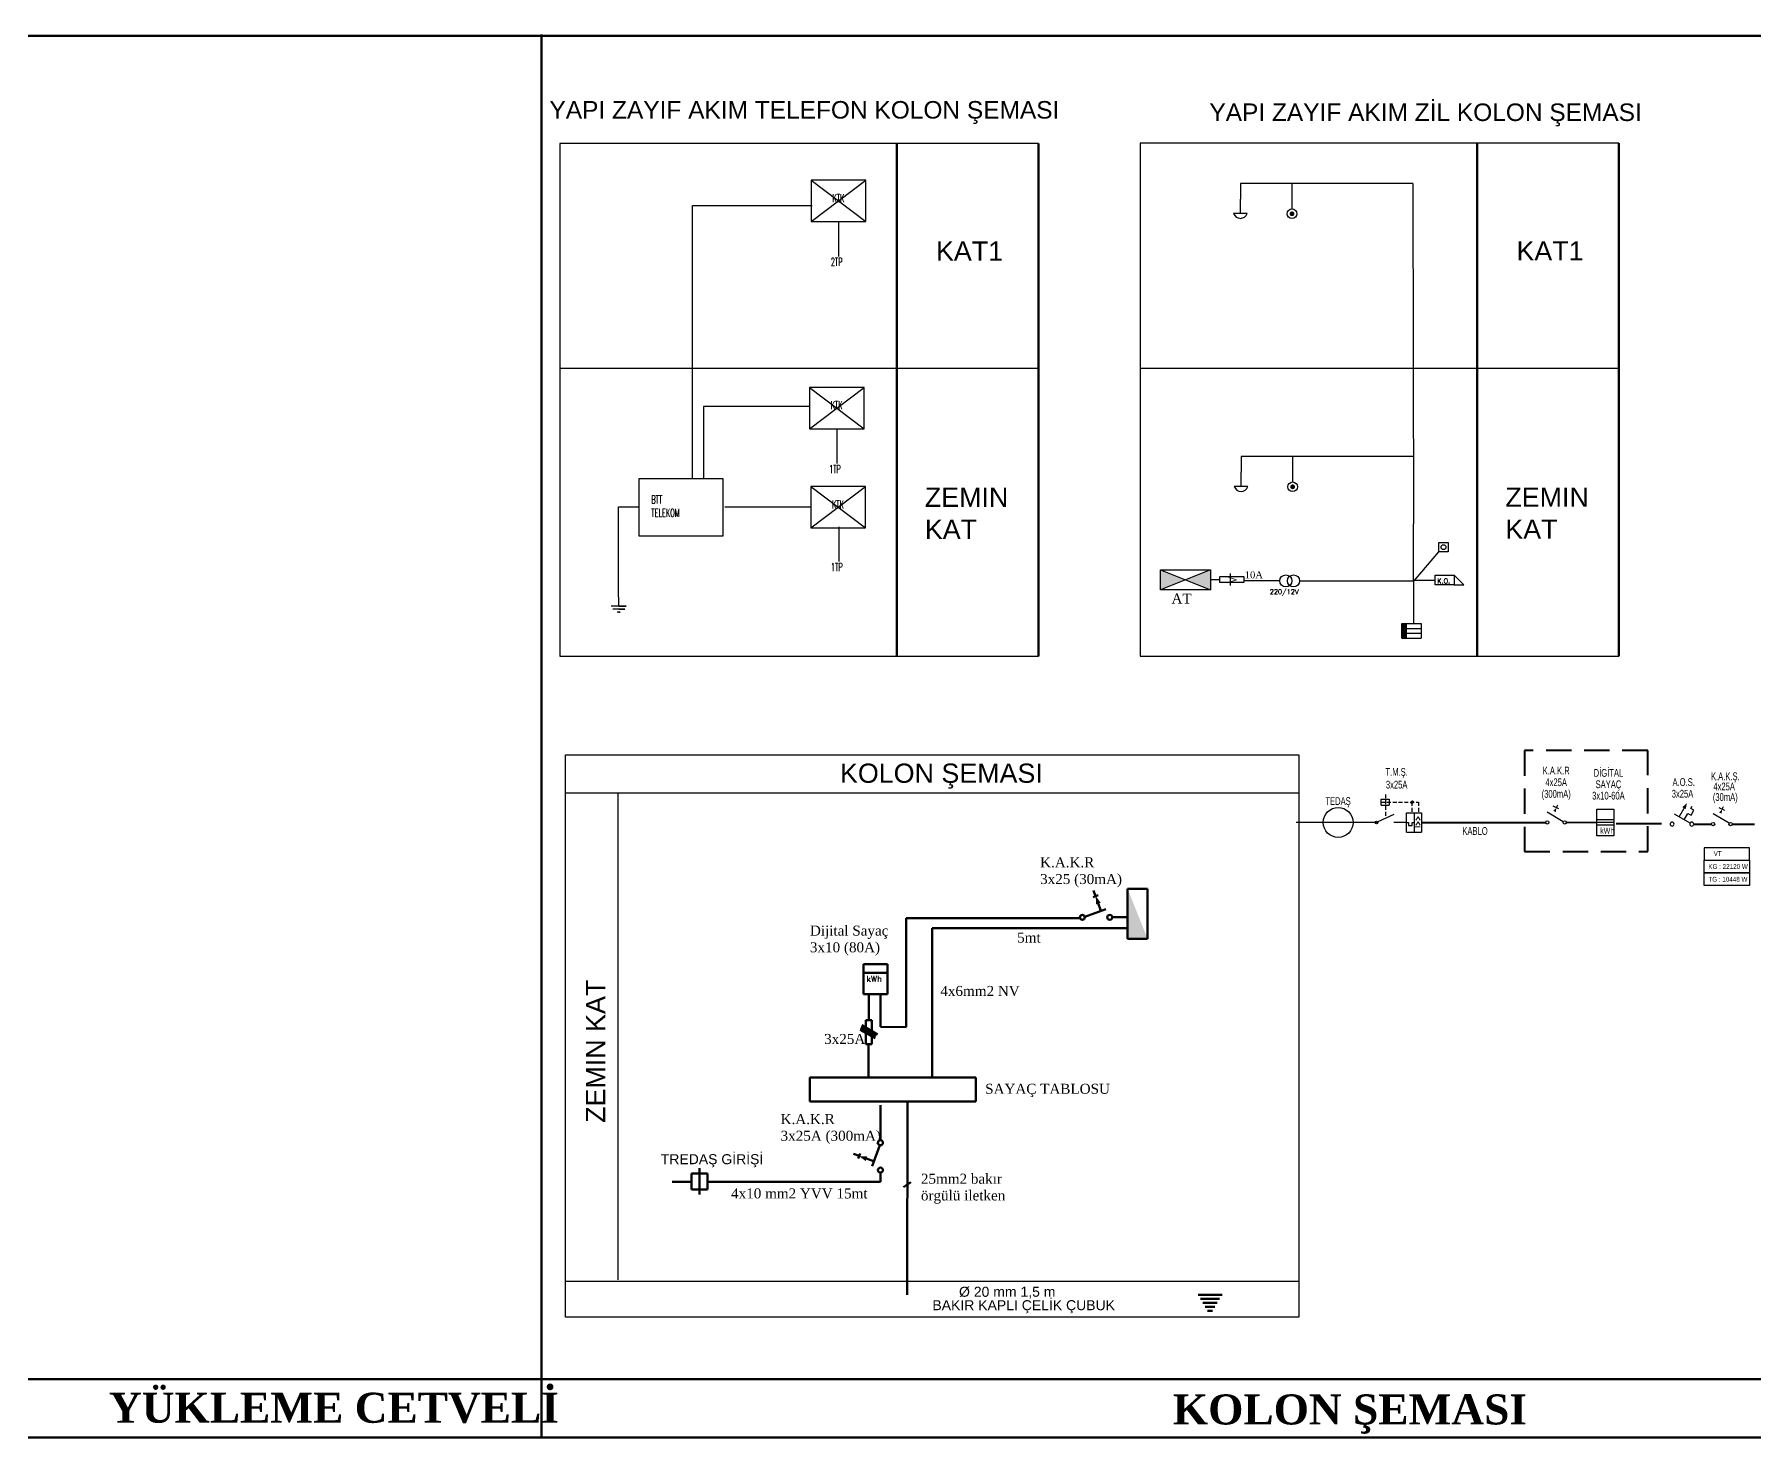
# Model space of a CAD drawing. Header units: millimetres. Extents: x -4521 to 20262, y 301 to 3092.
# Drawn here: x 3487 to 5205, y 572 to 1973 of the extents above; entities that cross this region are included whole.
import ezdxf
from ezdxf.enums import TextEntityAlignment as Align

# ---------------------------------------------------------------- set-up
doc = ezdxf.new("R2010")
doc.units = ezdxf.units.MM
for name, pattern in [('CONTINOUS', [0]), ('CONTINU', [0]), ('DASHDOT2', [12.7, 6.35, -3.175, 0, -3.175]), ('DASHED2', [9.525, 6.35, -3.175]), ('DASHEDX2', [38.1, 25.4, -12.7]), ('HIDDEN', [0.375, 0.25, -0.125])]:
    doc.linetypes.add(name, pattern=pattern)
for name, color, linetype in [('00-TABLO ADI', 2, 'Continuous'), ('E-SEMBOL', 2, 'Continuous'), ('KOLON ŞEMASI', 5, 'Continuous'), ('NO4', 3, 'Continuous'), ('OPT_E_KOLON_SEMBOL', 3, 'Continuous'), ('SEMBOL', 2, 'Continuous'), ('TABLO ADI', 2, 'Continuous')]:
    doc.layers.add(name, color=color, linetype=linetype)
for name, color, linetype, lineweight in [('Ana Kolon Hattı', 11, 'Continuous', 60), ('Genel', 4, 'CONTINOUS', 40), ('genell', 4, 'Continuous', 25), ('Kolon Hattı', 6, 'Continuous', 50), ('YAZI', 144, 'Continuous', 20), ('Yazılar', 4, 'Continuous', 30), ('Zayıf Akım Telefon Hattı', 96, 'DASHED2', 30), ('Zayıf Akım Zil Hattı', 30, 'DASHDOT2', 30)]:
    doc.layers.add(name, color=color, linetype=linetype, lineweight=lineweight)
doc.styles.add('ARIAL TUR', font='arial.ttf')
doc.styles.add('ERAY', font='arial.ttf', dxfattribs={"width": 0.8, "height": 20})
doc.styles.add('Grupcad', font='arial.ttf', dxfattribs={"width": 0.7})
doc.styles.add('MIM1', font='simplx.shx', dxfattribs={"width": 0.6, "height": 15})
doc.styles.add('Proje Pafta Yazıları', font='timesbd.ttf', dxfattribs={"height": 30})
doc.styles.add('ROMANS', font='romans', dxfattribs={"height": 2})
doc.styles.get("Standard").update_dxf_attribs({"font": 'arial.ttf'})
doc.styles.add('TR', font='TROMANS', dxfattribs={"width": 0.7})

# ---------------------------------------------------------------- blocks, each defined once
blk = doc.blocks.new('OPT_SAYAÇ')
at = {"layer": 'E-SEMBOL'}
for p, q in [((-19.7, 63), (19.7, 63)), ((-19.7, 0), (-19.7, 63)), ((19.7, 63), (19.7, 0)), ((-19.7, 38.3), (19.7, 38.3)), ((-19.7, 32.2), (19.7, 32.2)), ((-19.7, 26.1), (19.7, 26.1)), ((19.7, 0), (-19.7, 0))]:
    blk.add_line(p, q, dxfattribs=at)
at = {"layer": 'E-SEMBOL', "color": 2, "style": 'TR', "width": 0.7}
blk.add_text('kWh', height=14.14, dxfattribs=at).set_placement((-12, 5.4))
blk = doc.blocks.new('OPT_KOMPAKT')
at = {"layer": 'OPT_E_KOLON_SEMBOL'}
blk.add_hatch(color=6, dxfattribs=at).paths.add_polyline_path([(-1.64, 8.71, 1), (-2.14, 8.71, 1)])
at = {"layer": 'OPT_E_KOLON_SEMBOL', "linetype": 'HIDDEN', "ltscale": 3}
blk.add_hatch(color=6, dxfattribs=at).paths.add_polyline_path([(2.29, 1.87, 1), (1.79, 1.87, 1)])
at = {"layer": 'OPT_E_KOLON_SEMBOL', "color": 6}
for p, q in [((-0.34, 5.34), (-1.78, 8.48)), ((1.45, 7.82), (2.64, 7.82)), ((1.45, 7.82), (1.45, 6.24)), ((2.64, 7.82), (2.64, 6.24)), ((-1.88, 2.89), (-1.88, 5.34)), ((2.64, 6.24), (1.45, 6.24)), ((-3.76, 2.89), (0, 2.89)), ((-3.76, 2.89), (-3.76, 0)), ((0, 1.45), (-3.76, 1.45)), ((0, 0), (-3.76, 0)), ((-2.46, 2.51), (-2.46, 1.84)), ((-1.88, 2.51), (-2.46, 2.51)), ((-2.46, 1.84), (-1.88, 1.84)), ((-1.88, 2.89), (-1.88, 2.51)), ((-1.88, 1.84), (-1.88, 1.45)), ((-1.88, 1.84), (-1.88, 1.45)), ((0, 2.89), (0, 0))]:
    blk.add_line(p, q, dxfattribs=at)
at = {"layer": 'OPT_E_KOLON_SEMBOL', "color": 6, "linetype": 'HIDDEN', "ltscale": 3}
for p, q in [((3.53, 7), (-1.1, 7)), ((2.04, 7.82), (2.04, 0.62)), ((2.04, 1.87), (0, 1.87)), ((2.04, 0.62), (0, 0.62))]:
    blk.add_line(p, q, dxfattribs=at)
at = {"layer": 'OPT_E_KOLON_SEMBOL', "color": 6}
blk.add_circle((-1.89, 8.71), 0.248, dxfattribs=at)
at = {"layer": 'OPT_E_KOLON_SEMBOL', "color": 6, "linetype": 'HIDDEN', "ltscale": 3}
blk.add_circle((2.04, 1.87), 0.248, dxfattribs=at)
at = {"layer": 'OPT_E_KOLON_SEMBOL', "color": 6, "style": 'ROMANS'}
blk.add_text('I>>', height=0.936, dxfattribs=at).set_placement((-0.65, 0.76), align=Align.MIDDLE_RIGHT)
blk = doc.blocks.new('OPT_KAK')
at = {"layer": 'OPT_E_KOLON_SEMBOL', "color": 6}
for p, q in [((4.7, 6.2), (23, 37.1)), ((29.6, 14.7), (34.7, 25.5)), ((31.9, 19.5), (37.2, 17))]:
    blk.add_line(p, q, dxfattribs=at)
blk.add_lwpolyline([(16.8, 26.7, 0, 0, 0), (31.9, 19.5, 0, 5.2, 0), (24.5, 23.1, 5.2, 5.2, 0)], format="xyseb", dxfattribs=at)
for centre in [(3.3, 37.1), (3.3, 3.3)]:
    blk.add_circle(centre, 3.25, dxfattribs=at)
blk = doc.blocks.new('OPT_AOS')
at = {"layer": 'OPT_E_KOLON_SEMBOL', "color": 6}
blk.add_line((28.3, 14), (18.7, 30.8), dxfattribs=at)
for points in [[(18.1, 8.2), (11, 20.5), (5.2, 17.2), (-0.4, 27), (5.3, 30.3), (2.9, 34.4)], [(7.1, 1.9), (36.9, 18.9)]]:
    blk.add_lwpolyline(points, dxfattribs=at)
for centre in [(3.8, 0), (41.7, 0)]:
    blk.add_circle(centre, 3.79, dxfattribs=at)
at = {"layer": 'OPT_E_KOLON_SEMBOL', "color": 6, "linetype": 'Continuous'}
blk.add_solid([(22, 32.6), (15.4, 28.9), (13, 40.6)], dxfattribs=at)

msp = doc.modelspace()

# ---------------------------------------------------------------- linework, layer by layer
at = {"layer": '00-TABLO ADI', "color": 4, "linetype": 'Continuous'}
msp.add_lwpolyline([(5200.224, 1161.174), (5154.81, 1161.174), (5154.81, 1148.763), (5200.224, 1148.763)], close=True, dxfattribs=at)
at = {"layer": 'Ana Kolon Hattı'}
for p, q in [((-3526.781, 1971.988), (8397.698, 1971.988)), ((3993.487, 573.417), (3993.487, 1973.417)), ((-3526.781, 630.449), (8397.698, 630.449)), ((8397.698, 572.217), (-3526.781, 571.988))]:
    msp.add_line(p, q, dxfattribs=at)
at = {"layer": 'Genel', "linetype": 'CONTINU'}
for p, q in [((4872.625, 1186.332), (4996.506, 1186.332)), ((5017.371, 1186.34), (5047.724, 1186.62)), ((5066.854, 1185.329), (5112.223, 1185.329)), ((5144.419, 1184.732), (5162.13, 1184.732)), ((5182.995, 1184.732), (5205.202, 1184.732))]:
    msp.add_line(p, q, dxfattribs=at)
at = {"layer": 'Genel', "linetype": 'DASHEDX2'}
msp.add_lwpolyline([(5098.516, 1258.34), (4975.459, 1258.34), (4975.459, 1157.267), (5098.516, 1157.267)], close=True, dxfattribs=at)
at = {"layer": 'Kolon Hattı'}
for p, q in [((4544.825, 1118.409, 0), (4546.882, 1112.76, 0)), ((4598.876, 1120.166, 0), (4578.884, 1120.166, 0)), ((4578.884, 1120.166, 0), (4578.884, 1070.186, 0)), ((4598.876, 1070.186, 0), (4598.876, 1120.166, 0)), ((4544.344, 1111.836, 0), (4549.42, 1113.683, 0)), ((4549.047, 1106.811, 0), (4552.247, 1098.018, 0)), ((4400.265, 1090.829, 0), (4357.533, 1090.829, 0)), ((4357.533, 1090.829, 0), (4357.533, 981.999, 0)), ((4517.737, 1090.829, 0), (4400.265, 1090.829, 0)), ((4517.737, 1090.829, 0), (4531.245, 1090.829, 0)), ((4536.116, 1092.146, 0), (4557.136, 1099.797, 0)), ((4563.42, 1091.613, 0), (4578.924, 1091.613, 0)), ((4517.737, 1080.829, 0), (4383.595, 1080.829, 0)), ((4383.595, 1080.829, 0), (4383.595, 932.036, 0)), ((4517.737, 1080.829, 0), (4531.245, 1080.829, 0)), ((4531.245, 1080.829, 0), (4578.541, 1080.829, 0)), ((4578.884, 1070.186, 0), (4598.876, 1070.186, 0)), ((4314.93, 1044.854, 0), (4338.921, 1044.854, 0)), ((4314.93, 1014.866, 0), (4314.93, 1044.854, 0)), ((4314.93, 1036.308, 0), (4338.921, 1036.308, 0)), ((4338.921, 1044.854, 0), (4338.921, 1014.866, 0)), ((4338.921, 1014.866, 0), (4314.93, 1014.866, 0)), ((4320.426, 989.055), (4320.426, 1014.878)), ((4331.952, 982.388, 0), (4331.952, 1014.866, 0)), ((4312.32, 981.716), (4327.535, 972.913)), ((4313.405, 983.735), (4328.947, 974.655)), ((4317.255, 965.065), (4317.255, 989.055)), ((4317.255, 989.055), (4323.253, 989.055)), ((4323.253, 989.055), (4323.253, 965.065)), ((4357.533, 981.999, 0), (4331.952, 982.388, 0)), ((4311.897, 979.086), (4326.563, 970.78)), ((4323.253, 965.065), (4317.255, 965.065)), ((4320.119, 965.065), (4320.119, 931.641)), ((4261.606, 907.816), (4261.606, 931.641)), ((4427.405, 931.641), (4261.606, 931.641)), ((4427.405, 907.816), (4427.405, 931.641)), ((4427.405, 907.816), (4261.606, 907.816)), ((4331.937, 903.881, 0), (4331.937, 868.967, 0)), ((4358.994, 907.816), (4358.845, 714.645)), ((4331.36, 864.037, 0), (4323.709, 843.016, 0)), ((4305.097, 855.327, 0), (4310.747, 853.271, 0)), ((4311.67, 855.809, 0), (4309.823, 850.733, 0)), ((4316.695, 851.106, 0), (4325.489, 847.905, 0)), ((4143.391, 827.398), (4123.852, 827.398)), ((4143.391, 835.839), (4159.385, 835.839)), ((4143.391, 819.846), (4143.391, 835.839)), ((4151.388, 835.839), (4151.388, 841.021)), ((4151.388, 835.839), (4151.388, 819.846)), ((4159.385, 835.839), (4159.385, 819.846)), ((4331.986, 827.332), (4159.385, 827.332)), ((4331.986, 836.705), (4331.986, 827.332)), ((4355.055, 822.253), (4362.219, 827.22)), ((4159.385, 819.846), (4143.391, 819.846)), ((4151.388, 819.846), (4151.388, 814.664)), ((4649.274, 714.645), (4673.264, 714.645)), ((4651.673, 710.646), (4670.865, 710.646)), ((4654.072, 706.648), (4668.466, 706.648)), ((4656.471, 702.65), (4666.067, 702.65)), ((4658.87, 698.651), (4663.668, 698.651))]:
    msp.add_line(p, q, dxfattribs=at)
at = {"layer": 'Kolon Hattı', "elevation": 0}
for points in [[(4549.739, 1105.406, 4.798, 0, 0), (4547.004, 1112.92, 0, 0, 0)], [(4318.1, 850.414, 4.798, 0, 0), (4310.586, 853.149, 0, 0, 0)]]:
    msp.add_lwpolyline(points, format="xyseb", dxfattribs=at)
at = {"layer": 'Kolon Hattı'}
for centre, radius in [((4533.685, 1091.569, 0), 2.499), ((4561.019, 1091.569, 0), 2.499), ((4320.254, 977.06), 2.249), ((4331.937, 866.468, 0), 2.499), ((4331.937, 839.134, 0), 2.499)]:
    msp.add_circle(centre, radius, dxfattribs=at)
msp.add_solid([(4578.884, 1120.166, 0), (4598.876, 1070.186, 0), (4578.884, 1070.186, 0)], dxfattribs=at)
at = {"layer": 'KOLON ŞEMASI'}
msp.add_line((4827.605, 1186.364), (4747.366, 1186.364), dxfattribs=at)
msp.add_circle((4789.254, 1186.364), 14.944, dxfattribs=at)
at = {"layer": 'NO4'}
for p, q in [((4489.777, 1864.576), (4011.666, 1864.576)), ((4011.666, 1864.576), (4011.666, 1352.459)), ((5069.684, 1864.681), (4591.572, 1864.681)), ((4591.572, 1864.681), (4591.572, 1352.565)), ((4011.666, 1640.029), (4489.357, 1640.029)), ((4591.572, 1640.134), (5069.263, 1640.134)), ((4011.666, 1352.459), (4489.777, 1352.459)), ((4591.572, 1352.565), (5069.684, 1352.565)), ((4017.351, 1215.902), (4749.934, 1215.902)), ((4069.774, 1215.902), (4069.774, 729.597)), ((4017.351, 728.379), (4749.934, 728.379))]:
    msp.add_line(p, q, dxfattribs=at)
at = {"layer": 'NO4', "linetype": 'ByBlock', "lineweight": 100}
for p, q in [((4348.271, 1864.576), (4348.271, 1352.459)), ((4489.777, 1352.459), (4489.777, 1864.576)), ((4928.178, 1864.681), (4928.178, 1352.565)), ((5069.684, 1352.565), (5069.684, 1864.681))]:
    msp.add_line(p, q, dxfattribs=at)
at = {"layer": 'NO4'}
msp.add_lwpolyline([(4017.351, 1254.019), (4749.934, 1254.019), (4749.934, 692.394), (4017.351, 692.394)], close=True, dxfattribs=at)
at = {"layer": 'TABLO ADI', "color": 4, "linetype": 'Continuous'}
for points in [[(5200.224, 1136.072), (5154.81, 1136.072), (5154.81, 1148.763), (5200.224, 1148.763)], [(5200.224, 1123.38), (5154.81, 1123.38), (5154.81, 1136.072), (5200.224, 1136.072)]]:
    msp.add_lwpolyline(points, close=True, dxfattribs=at)
at = {"layer": 'Zayıf Akım Telefon Hattı', "linetype": 'CONTINU'}
for p, q in [((4317.457, 1827.767), (4262.816, 1827.767)), ((4262.816, 1786.523), (4317.457, 1827.767)), ((4262.816, 1827.767), (4317.457, 1786.523)), ((4317.457, 1786.523), (4317.457, 1827.767)), ((4262.816, 1786.523), (4317.457, 1786.523)), ((4290.136, 1786.523), (4290.136, 1751.646))]:
    msp.add_line(p, q, dxfattribs=at)
at = {"layer": 'Zayıf Akım Telefon Hattı', "linetype": 'ByBlock'}
for p, q in [((4262.816, 1827.767), (4262.816, 1786.523)), ((4144.347, 1530.037), (4144.347, 1802.399)), ((4144.347, 1802.399), (4263.756, 1802.399)), ((4315.678, 1620.84), (4261.037, 1620.84)), ((4261.037, 1620.84), (4261.037, 1579.596)), ((4261.037, 1579.596), (4315.678, 1620.84)), ((4261.037, 1620.84), (4315.678, 1579.596)), ((4315.678, 1579.596), (4315.678, 1620.84)), ((4227.508, 1601.842), (4155.084, 1601.842)), ((4155.084, 1601.842), (4155.084, 1529.764)), ((4260.588, 1601.842), (4227.508, 1601.842)), ((4261.037, 1579.596), (4315.678, 1579.596)), ((4288.357, 1579.596), (4288.357, 1544.72)), ((4090.948, 1529.724), (4174.509, 1529.724)), ((4090.948, 1472.216), (4090.948, 1529.724)), ((4174.509, 1529.724), (4174.509, 1472.216)), ((4317.006, 1521.878), (4262.365, 1521.878)), ((4262.365, 1521.878), (4262.365, 1480.634)), ((4262.365, 1480.634), (4317.006, 1521.878)), ((4262.365, 1521.878), (4317.006, 1480.634)), ((4317.006, 1480.634), (4317.006, 1521.878)), ((4070.29, 1411.394), (4070.29, 1501.454)), ((4070.29, 1501.454), (4090.433, 1501.454)), ((4262.365, 1501.256), (4176.389, 1501.256)), ((4262.365, 1480.634), (4317.006, 1480.634)), ((4290.272, 1481.747), (4290.272, 1446.87)), ((4174.509, 1472.216), (4090.948, 1472.216)), ((4070.29, 1411.394), (4070.29, 1402.244)), ((4070.586, 1402.244), (4063.158, 1402.244)), ((4076.528, 1399.273), (4064.644, 1399.273)), ((4072.071, 1396.302), (4069.1, 1396.302)), ((4070.586, 1402.244), (4078.013, 1402.244)), ((4078.013, 1402.244), (4070.586, 1402.244)), ((4070.586, 1399.273), (4076.528, 1399.273)), ((4070.586, 1396.302), (4072.071, 1396.302))]:
    msp.add_line(p, q, dxfattribs=at)
at = {"layer": 'Zayıf Akım Zil Hattı', "linetype": 'ByBlock'}
for p, q in [((4863.915, 1824.5), (4691.646, 1824.5)), ((4691.646, 1824.5), (4691.646, 1808.908)), ((4743.36, 1799.313), (4743.36, 1824.456)), ((4863.915, 1824.5), (4864.547, 1484.584)), ((4691.646, 1794.514), (4691.646, 1808.908)), ((4698.431, 1794.514), (4684.86, 1794.514)), ((4864.546, 1551.796), (4692.277, 1551.796)), ((4692.277, 1551.796), (4692.277, 1536.205)), ((4743.991, 1526.61), (4743.991, 1551.752)), ((4692.277, 1521.81), (4692.277, 1536.205)), ((4699.062, 1521.81), (4685.491, 1521.81)), ((4864.547, 1473.029), (4864.547, 1484.584)), ((4864.547, 1427.472), (4864.547, 1472.86)), ((4889.655, 1466.07), (4899.251, 1466.07)), ((4889.655, 1456.474), (4889.655, 1466.07)), ((4899.251, 1466.07), (4899.251, 1456.474)), ((4889.561, 1456.51), (4864.73, 1427.771)), ((4899.251, 1456.474), (4889.655, 1456.474)), ((4611.897, 1418.787), (4611.897, 1438.779)), ((4611.897, 1438.779), (4661.877, 1438.779)), ((4611.897, 1438.779), (4661.877, 1418.787)), ((4661.877, 1438.779), (4611.897, 1418.787)), ((4671.064, 1428.764, 0), (4661.612, 1428.764, 0)), ((4661.877, 1438.779), (4661.877, 1418.787)), ((4671.039, 1426.019, 0), (4671.039, 1432.017, 0)), ((4671.039, 1432.017, 0), (4695.03, 1432.017, 0)), ((4681.601, 1423.135, 0), (4681.601, 1435.13, 0)), ((4721.638, 1427.641), (4694.956, 1427.641)), ((4695.03, 1432.017, 0), (4695.03, 1426.019, 0)), ((4730.968, 1427.641), (4721.638, 1427.641)), ((4750.627, 1427.641), (4759.956, 1427.641)), ((4759.956, 1427.641), (4864.547, 1427.641)), ((4864.547, 1427.641), (4864.547, 1384.91)), ((4885.817, 1428.073), (4864.583, 1428.073)), ((4886.015, 1433.267), (4905.208, 1433.267)), ((4886.015, 1423.67), (4886.015, 1433.267)), ((4905.208, 1433.267), (4905.208, 1423.67)), ((4914.804, 1423.67), (4905.208, 1433.267)), ((4661.877, 1418.787), (4611.897, 1418.787)), ((4695.03, 1426.019, 0), (4671.039, 1426.019, 0)), ((4905.208, 1423.67), (4886.015, 1423.67)), ((4905.208, 1423.67), (4914.804, 1423.67)), ((4852.879, 1380.112), (4852.879, 1384.91)), ((4852.879, 1384.91), (4872.071, 1384.91)), ((4852.879, 1380.112), (4872.071, 1380.112)), ((4852.879, 1375.314), (4852.879, 1380.112)), ((4852.879, 1375.314), (4872.071, 1375.314)), ((4852.879, 1370.516), (4852.879, 1375.314)), ((4857.677, 1380.112), (4857.677, 1384.91)), ((4857.677, 1375.314), (4857.677, 1380.112)), ((4857.677, 1370.516), (4857.677, 1375.314)), ((4872.071, 1384.91), (4872.071, 1380.112)), ((4872.071, 1380.112), (4872.071, 1375.314)), ((4872.071, 1375.314), (4872.071, 1370.516)), ((4852.879, 1370.516), (4872.071, 1370.516))]:
    msp.add_line(p, q, dxfattribs=at)
at = {"layer": 'Zayıf Akım Zil Hattı', "linetype": 'ByBlock', "const_width": 2.399}
for points in [[(4741.93, 1794.297, 1), (4744.329, 1794.297, 1)], [(4742.561, 1521.593, 1), (4744.96, 1521.593, 1)]]:
    msp.add_lwpolyline(points, format="xyb", close=True, dxfattribs=at)
at = {"layer": 'Zayıf Akım Zil Hattı', "linetype": 'ByBlock'}
for centre, radius in [((4743.129, 1794.297), 4.798), ((4743.761, 1521.593), 4.798), ((4894.453, 1461.272), 2.399), ((4736.965, 1427.641), 5.998), ((4744.629, 1427.641), 5.998)]:
    msp.add_circle(centre, radius, dxfattribs=at)
for centre in [(4691.646, 1796.913), (4692.277, 1524.21)]:
    msp.add_arc(centre, 7.197, 199.471221, 340.528779, dxfattribs=at)
for points in [[(4611.169, 1438.779), (4636.159, 1428.783), (4611.169, 1418.787)], [(4636.887, 1428.783), (4661.877, 1438.779), (4661.877, 1418.787)], [(4852.879, 1384.91), (4857.677, 1384.91), (4852.879, 1380.112), (4857.677, 1380.112)], [(4852.879, 1380.112), (4857.677, 1380.112), (4852.879, 1375.314), (4857.677, 1375.314)], [(4852.879, 1375.314), (4857.677, 1375.314), (4852.879, 1370.516), (4857.677, 1370.516)]]:
    msp.add_solid(points, dxfattribs=at)

# ---------------------------------------------------------------- block references
at = {"layer": 'KOLON ŞEMASI', "rotation": 90.00000000000001}
for name, p, xscale, yscale, zscale in [('OPT_KOMPAKT', (4872.625, 1196.123), 5.170767833802978, 5.170767833802978, 5.170767833802978), ('OPT_KAK', (5017.371, 1184.658), 0.5170767833802978, 0.5170767833802978, 0.5170767833802978), ('OPT_KAK', (5182.995, 1183.05), 0.5170767833802978, 0.5170767833802978, 0.5170767833802978)]:
    msp.add_blockref(name, p, dxfattribs=dict(at, xscale=xscale, yscale=yscale, zscale=zscale))
at = {"layer": 'KOLON ŞEMASI'}
for name, p, xscale, yscale, zscale in [('OPT_AOS', (5144.419, 1184.732), -0.5170767833802978, 0.5170767833802978, 0.5170767833802978), ('OPT_SAYAÇ', (5056.094, 1172.91), 0.4258349654155815, 0.4258349654155815, 0.4258349654155815)]:
    msp.add_blockref(name, p, dxfattribs=dict(at, xscale=xscale, yscale=yscale, zscale=zscale))

# ---------------------------------------------------------------- texts
at = {"layer": 'genell', "linetype": 'CONTINOUS', "style": 'Grupcad', "width": 0.7}
for s, p in [('T.M.Ş.', (4847.692, 1236.823)), ('K.A.K.R', (5007.065, 1238.139)), ('DİGİTAL', (5059.251, 1235.868)), ('3x25A', (4847.692, 1224.128)), ('4x25A', (5007.065, 1226.505)), ('SAYAÇ', (5059.251, 1224.493)), ('TEDAŞ', (4789.169, 1207.694)), ('(300mA)', (5007.065, 1214.871)), ('3x10-60A', (5059.251, 1213.117)), ('KABLO', (4925.974, 1177.85))]:
    msp.add_text(s, height=7.7562, dxfattribs=at).set_placement(p, align=Align.MIDDLE_CENTER)
for s, p in [('A.O.S.', (5134.431, 1226.68)), ('K.A.K.Ş.', (5176.03, 1231.303)), ('4x25A', (5174.87, 1222.316)), ('3x25A', (5133.267, 1215.058)), ('(30mA)', (5175.966, 1210.771))]:
    msp.add_text(s, height=7.7562, dxfattribs=at).set_placement(p, align=Align.MIDDLE)
at = {"layer": 'Kolon Hattı', "style": 'ROMANS'}
msp.add_text('kWh', height=5.9976, dxfattribs=at).set_placement((4318.102, 1027.034, 0))
at = {"layer": 'Kolon Hattı'}
for s, p in [('TREDAŞ GİRİŞİ', (4112.532, 845.051)), ('%%C 20 mm 1,5 m', (4410.529, 712.631)), ('BAKIR KAPLI ÇELİK ÇUBUK', (4383.88, 699.222))]:
    msp.add_text(s, height=10, dxfattribs=at).set_placement(p)
at = {"layer": 'Kolon Hattı', "char_height": 10, "attachment_point": 1}
for s, insert, width in [('{\\fTimes New Roman|b0|i0|c162|p18;K.A.K.R\\P3x25 (30mA)}', (4491.489, 1151.519, 0), 99.56401), ('{\\fTimes New Roman|b0|i0|c162|p18;Dijital Sayaç\\P3x10 (80A)}', (4261.539, 1083.344, 0), 99.56401), ('{\\fTimes New Roman|b0|i0|c162|p18;5mt}', (4468.6, 1076.381, 0), 99.56401), ('{\\fTimes New Roman|b0|i0|c162|p18;4x6mm2 NV}', (4391.82, 1023.098, 0), 99.56401), ('{\\fTimes New Roman|b0|i0|c162|p18;3x25A}', (4275.748, 975.151, 0), 45.55894), ('{\\fTimes New Roman|b0|i0|c162|p18;SAYAÇ TABLOSU}', (4436.608, 925.345, 0), 138.726), ('{\\fTimes New Roman|b0|i0|c162|p18;K.A.K.R\\P3x25A (300mA)}', (4232.254, 895.104, 0), 99.56401), ('{\\fTimes New Roman|b0|i0|c162|p18;25mm2 bakır örgülü iletken}', (4372.42, 835.523, 0), 105.87525), ('{\\fTimes New Roman|b0|i0|c162|p18;4x10 mm2 YVV 15mt}', (4182.79, 820.852, 0), 137.19203)]:
    msp.add_mtext(s, dxfattribs=dict(at, insert=insert, width=width))
at = {"layer": 'SEMBOL', "color": 4, "linetype": 'Continuous', "style": 'ERAY', "width": 0.75}
for s, height, p in [('VT', 4.7906, (5164.394, 1152.949)), ('KG : 22120 W', 4.79064, (5159.105, 1139.915)), ('TG : 10448 W', 4.79064, (5159.105, 1127.224))]:
    msp.add_text(s, height=height, dxfattribs=at).set_placement(p)
at = {"layer": 'YAZI', "style": 'ARIAL TUR'}
for s, p in [('YAPI ZAYIF AKIM ZİL KOLON ŞEMASI', (4660.623, 1886.924, 99338.469)), ('YAPI ZAYIF AKIM TELEFON KOLON ŞEMASI', (4001.371, 1889.348, 99338.469))]:
    msp.add_text(s, height=17.5, dxfattribs=at).set_placement(p)
at = {"layer": 'YAZI', "linetype": 'ByBlock', "lineweight": 100, "attachment_point": 1}
for s, insert, char_height, width in [('KAT1', (4387.465, 1766.705), 19.1954, 1184.77828), ('KAT1', (4967.372, 1766.81), 19.1954, 1184.77828), ('ZEMIN\\PKAT', (4376.357, 1520.765), 19.1954, 1184.77828), ('ZEMIN\\PKAT', (4956.264, 1520.87), 19.1954, 1184.77828), ('KOLON ŞEMASI', (4291.579, 1245.161), 19.19544, 215.89701)]:
    msp.add_mtext(s, dxfattribs=dict(at, insert=insert, char_height=char_height, width=width))
at = {"layer": 'YAZI', "linetype": 'ByBlock', "lineweight": 100, "insert": (4037.842, 886.333), "char_height": 19.1954, "width": 161.79759, "attachment_point": 1, "rotation": 90}
msp.add_mtext('ZEMIN KAT', dxfattribs=at)
at = {"layer": 'Yazılar', "style": 'Proje Pafta Yazıları'}
for s, p in [('YÜKLEME CETVELİ ', (3561.338, 586.817)), (' KOLON ŞEMASI', (4612.785, 585.127))]:
    msp.add_text(s, height=30, dxfattribs=at).set_placement(p)
at = {"layer": 'Zayıf Akım Telefon Hattı', "linetype": 'CONTINU', "char_height": 7.9936, "attachment_point": 1, "style": 'MIM1'}
for s, insert, width in [('KTK', (4284.026, 1813.901), 24.51167), ('2TP', (4282.461, 1750.26), 22.92996)]:
    msp.add_mtext(s, dxfattribs=dict(at, insert=insert, width=width))
at = {"layer": 'Zayıf Akım Telefon Hattı', "linetype": 'ByBlock', "char_height": 7.9936, "attachment_point": 1, "style": 'MIM1'}
for s, insert, width in [('KTK', (4282.246, 1606.974), 24.51167), ('1TP', (4280.682, 1543.333), 22.92996), ('BTT\\PTELEKOM', (4103.139, 1512.87), 24.51167), ('KTK', (4283.575, 1508.012), 24.51167), ('1TP', (4282.597, 1445.484), 22.92996)]:
    msp.add_mtext(s, dxfattribs=dict(at, insert=insert, width=width))
at = {"layer": 'Zayıf Akım Zil Hattı', "linetype": 'ByBlock', "style": 'ROMANS'}
msp.add_text('V', height=8.996, rotation=90, dxfattribs=at).set_placement((4687.561, 1425.129, 0))
for s, p in [('K.O.', (4888.207, 1425.099)), ('220/12V', (4720.962, 1414.369))]:
    msp.add_text(s, height=4.7981, dxfattribs=at).set_placement(p)
at = {"layer": 'Zayıf Akım Zil Hattı', "linetype": 'ByBlock', "width": 23.13905, "attachment_point": 1}
for s, insert, char_height in [('{\\fTimes New Roman Tur|b0|i0|c162|p18;10A}', (4695.914, 1437.208, 0), 7), ('{\\fTimes New Roman Tur|b0|i0|c162|p18;AT}', (4622.769, 1414.962), 10)]:
    msp.add_mtext(s, dxfattribs=dict(at, insert=insert, char_height=char_height))

doc.saveas('drawing.dxf')
